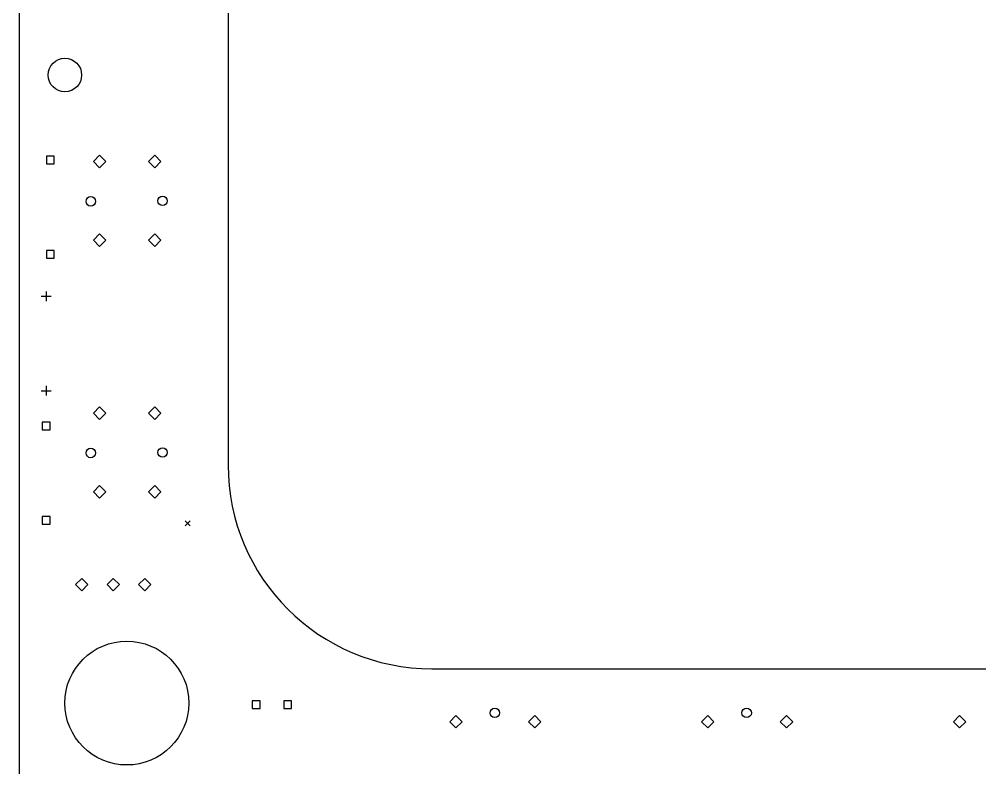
# Model space of a CAD drawing. Extents: x 14 to 175, y -207 to -9.
# Drawn here: x 17.3 to 94.8, y -169.7 to -109.3 of the extents above; entities that cross this region are included whole.
import ezdxf

# ---------------------------------------------------------------- set-up
doc = ezdxf.new("R2010")
doc.units = 0
doc.layers.add('BLACK', color=7, linetype='CONTINUOUS')

msp = doc.modelspace()

# ---------------------------------------------------------------- linework, layer by layer
at = {"layer": 'BLACK', "linetype": 'CONTINUOUS'}
for p, q in [((17.3038, -52.2408), (17.3038, -176.022)), ((34.163, -53.7156), (34.163, -145.293)), ((20.1302, -120.332), (19.4938, -120.332)), ((19.4938, -120.332), (19.4938, -120.968)), ((20.1302, -120.968), (20.1302, -120.332)), ((23.793, -120.275), (23.293, -120.775)), ((23.293, -120.775), (23.793, -121.275)), ((24.293, -120.775), (23.793, -120.275)), ((23.793, -121.275), (24.293, -120.775)), ((28.238, -120.275), (27.738, -120.775)), ((27.738, -120.775), (28.238, -121.275)), ((28.738, -120.775), (28.238, -120.275)), ((28.238, -121.275), (28.738, -120.775)), ((19.4938, -120.968), (20.1302, -120.968)), ((23.793, -126.625), (23.293, -127.125)), ((24.293, -127.125), (23.793, -126.625)), ((28.238, -126.625), (27.738, -127.125)), ((28.738, -127.125), (28.238, -126.625)), ((23.293, -127.125), (23.793, -127.625)), ((23.793, -127.625), (24.293, -127.125)), ((27.738, -127.125), (28.238, -127.625)), ((28.238, -127.625), (28.738, -127.125)), ((20.1302, -127.952), (19.4938, -127.952)), ((19.4938, -127.952), (19.4938, -128.588)), ((19.4938, -128.588), (20.1302, -128.588)), ((20.1302, -128.588), (20.1302, -127.952)), ((19.082, -131.66), (19.882, -131.66)), ((19.482, -131.26), (19.482, -132.06)), ((19.082, -139.28), (19.882, -139.28)), ((19.482, -138.88), (19.482, -139.68)), ((23.793, -140.595), (23.293, -141.095)), ((24.293, -141.095), (23.793, -140.595)), ((28.238, -140.595), (27.738, -141.095)), ((28.738, -141.095), (28.238, -140.595)), ((19.8002, -141.812), (19.1638, -141.812)), ((19.1638, -141.812), (19.1638, -142.448)), ((19.8002, -142.448), (19.8002, -141.812)), ((23.293, -141.095), (23.793, -141.595)), ((23.793, -141.595), (24.293, -141.095)), ((27.738, -141.095), (28.238, -141.595)), ((28.238, -141.595), (28.738, -141.095)), ((19.1638, -142.448), (19.8002, -142.448)), ((23.793, -146.945), (23.293, -147.445)), ((24.293, -147.445), (23.793, -146.945)), ((28.238, -146.945), (27.738, -147.445)), ((28.738, -147.445), (28.238, -146.945)), ((23.293, -147.445), (23.793, -147.945)), ((23.793, -147.945), (24.293, -147.445)), ((27.738, -147.445), (28.238, -147.945)), ((28.238, -147.945), (28.738, -147.445)), ((19.8002, -149.432), (19.1638, -149.432)), ((19.1638, -149.432), (19.1638, -150.068)), ((19.8002, -150.068), (19.8002, -149.432)), ((19.1638, -150.068), (19.8002, -150.068)), ((30.701, -149.789), (31.101, -150.189)), ((31.101, -149.789), (30.701, -150.189)), ((22.352, -154.44), (21.852, -154.94)), ((21.852, -154.94), (22.352, -155.44)), ((22.852, -154.94), (22.352, -154.44)), ((22.352, -155.44), (22.852, -154.94)), ((24.892, -154.44), (24.392, -154.94)), ((24.392, -154.94), (24.892, -155.44)), ((25.392, -154.94), (24.892, -154.44)), ((24.892, -155.44), (25.392, -154.94)), ((27.432, -154.44), (26.932, -154.94)), ((26.932, -154.94), (27.432, -155.44)), ((27.932, -154.94), (27.432, -154.44)), ((27.432, -155.44), (27.932, -154.94)), ((50.6041, -161.734), (142.182, -161.734)), ((36.7402, -164.312), (36.1038, -164.312)), ((36.1038, -164.312), (36.1038, -164.948)), ((36.7402, -164.948), (36.7402, -164.312)), ((39.2802, -164.312), (38.6438, -164.312)), ((38.6438, -164.312), (38.6438, -164.948)), ((39.2802, -164.948), (39.2802, -164.312)), ((36.1038, -164.948), (36.7402, -164.948)), ((38.6438, -164.948), (39.2802, -164.948)), ((52.547, -165.511), (52.047, -166.011)), ((53.047, -166.011), (52.547, -165.511)), ((58.897, -165.511), (58.397, -166.011)), ((59.397, -166.011), (58.897, -165.511)), ((72.867, -165.511), (72.367, -166.011)), ((73.367, -166.011), (72.867, -165.511)), ((79.217, -165.511), (78.717, -166.011)), ((79.717, -166.011), (79.217, -165.511)), ((93.187, -165.511), (92.687, -166.011)), ((93.687, -166.011), (93.187, -165.511)), ((52.047, -166.011), (52.547, -166.511)), ((52.547, -166.511), (53.047, -166.011)), ((58.397, -166.011), (58.897, -166.511)), ((58.897, -166.511), (59.397, -166.011)), ((72.367, -166.011), (72.867, -166.511)), ((72.867, -166.511), (73.367, -166.011)), ((78.717, -166.011), (79.217, -166.511)), ((79.217, -166.511), (79.717, -166.011)), ((92.687, -166.011), (93.187, -166.511)), ((93.187, -166.511), (93.687, -166.011))]:
    msp.add_line(p, q, dxfattribs=at)
at = {"layer": 'BLACK'}
for centre, radius in [((20.9899, -113.792), 1.3525), ((23.082, -123.99), 0.381), ((28.873, -123.95), 0.381), ((23.082, -144.31), 0.381), ((28.873, -144.27), 0.381), ((25.9874, -164.503), 5), ((55.682, -165.3), 0.381), ((76.002, -165.3), 0.381)]:
    msp.add_circle(centre, radius, dxfattribs=at)
msp.add_arc((50.6041, -145.293), 16.4411, 180, 270, dxfattribs=at)

doc.saveas('drawing.dxf')
